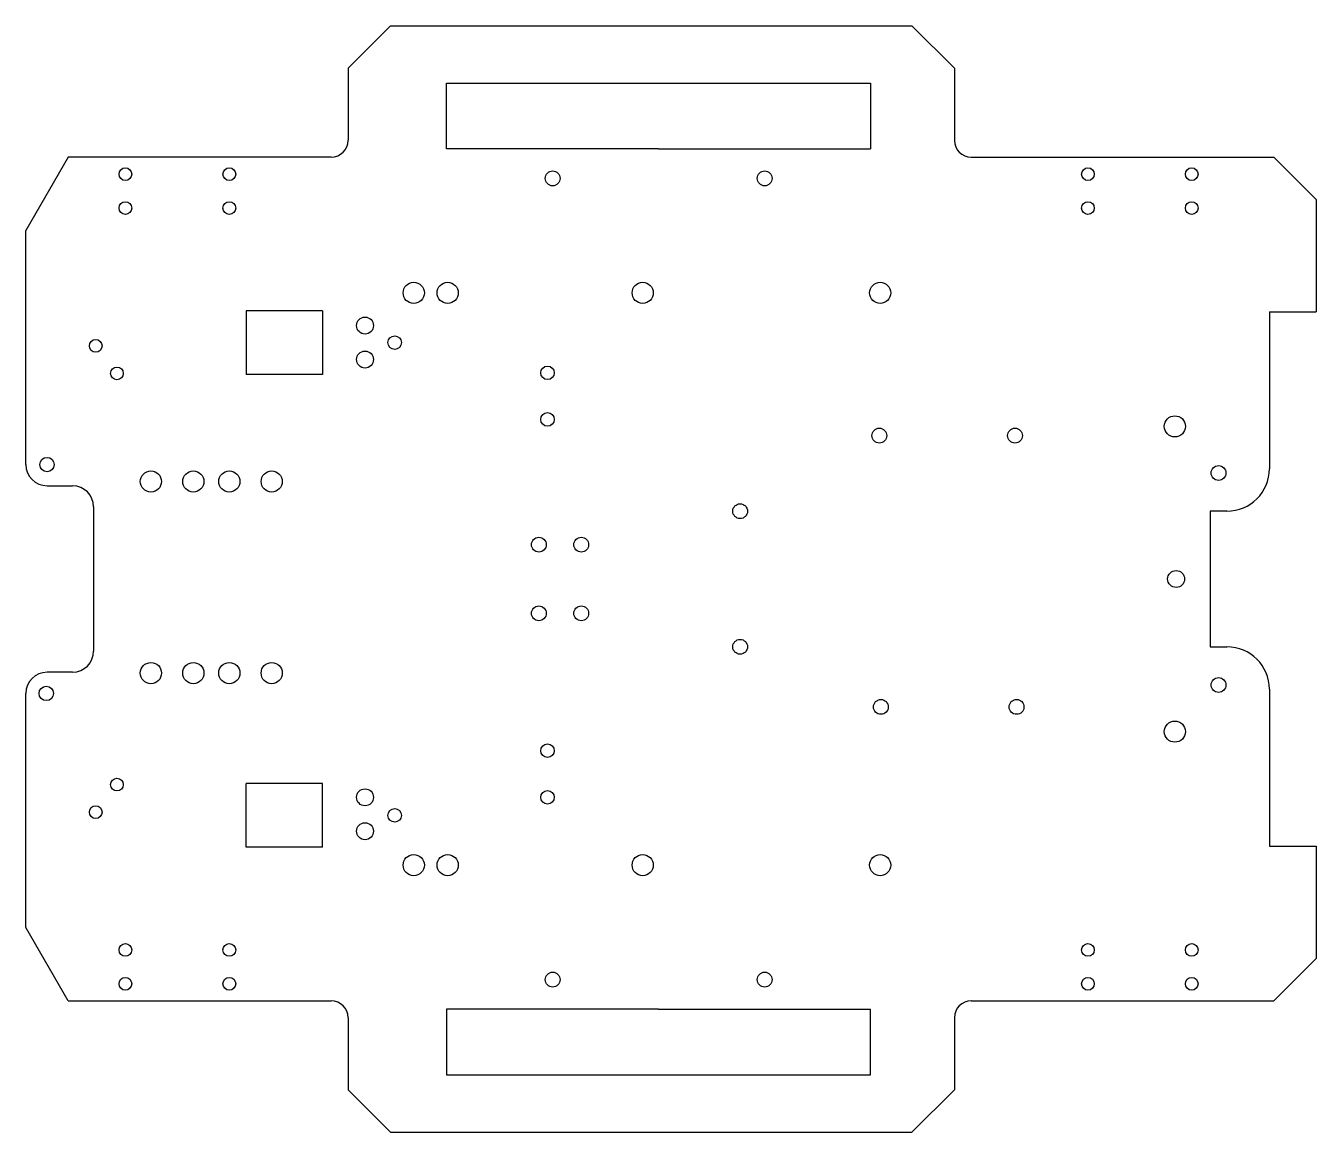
# Model space of a CAD drawing. Header units: millimetres. Extents: x 17 to 321, y 14 to 275.
import ezdxf

# ---------------------------------------------------------------- set-up
doc = ezdxf.new("R2010")
doc.units = ezdxf.units.MM

msp = doc.modelspace()

# ---------------------------------------------------------------- linework, layer by layer
for p, q in [((102.67, 274.87), (92.67, 264.87)), ((235.67, 264.87), (225.67, 274.87)), ((115.92, 245.87), (115.92, 261.37)), ((115.92, 261.37), (215.92, 261.37)), ((215.92, 261.37), (215.92, 245.87)), ((165.92, 245.87), (115.92, 245.87)), ((165.92, 245.87), (215.92, 245.87)), ((321.01, 233.87), (311.01, 243.87)), ((32.67, 161.37), (32.67, 157.99)), ((32.67, 135.99), (32.67, 127.37)), ((321.01, 54.87), (311.01, 44.87)), ((165.92, 42.87), (115.92, 42.87)), ((115.92, 42.87), (115.92, 27.37)), ((165.92, 42.87), (215.92, 42.87)), ((215.92, 27.37), (215.92, 42.87)), ((115.92, 27.37), (215.92, 27.37)), ((92.67, 23.87), (102.67, 13.87)), ((235.67, 23.87), (225.67, 13.87))]:
    msp.add_line(p, q)
at = {"color": 7, "linetype": 'Continuous', "lineweight": 25}
for p, q in [((102.67, 274.87), (225.67, 274.87)), ((92.67, 264.87), (92.67, 247.87)), ((235.67, 264.87), (235.67, 247.87)), ((26.67, 243.87), (16.67, 226.55)), ((88.67, 243.87), (26.67, 243.87)), ((239.67, 243.87), (311.01, 243.87)), ((321.01, 233.87), (321.01, 207.37)), ((68.67, 207.64), (68.67, 192.64)), ((86.67, 207.64), (68.67, 207.64)), ((86.67, 207.64), (86.67, 192.64)), ((309.97, 207.37), (321.01, 207.37)), ((309.97, 207.37), (309.97, 170.37)), ((86.67, 192.64), (68.67, 192.64)), ((21.67, 166.37), (27.67, 166.37)), ((299.97, 160.37), (295.97, 160.37)), ((295.97, 160.37), (295.97, 128.37)), ((295.97, 128.37), (299.97, 128.37)), ((16.67, 62.19), (16.67, 117.37)), ((309.97, 118.37), (309.97, 81.37)), ((86.67, 96.1), (68.67, 96.1)), ((68.67, 81.1), (68.67, 96.1)), ((86.67, 81.1), (86.67, 96.1)), ((86.67, 81.1), (68.67, 81.1)), ((309.97, 81.37), (321.01, 81.37)), ((321.01, 81.37), (321.01, 54.87)), ((26.67, 44.87), (16.67, 62.19)), ((26.67, 44.87), (88.67, 44.87)), ((239.67, 44.87), (311.01, 44.87)), ((92.67, 40.87), (92.67, 23.87)), ((235.67, 40.87), (235.67, 23.87)), ((102.67, 13.87), (225.67, 13.87))]:
    msp.add_line(p, q, dxfattribs=at)
at = {"color": 7, "linetype": 'Continuous'}
for p, q in [((16.67, 171.37), (16.67, 226.55)), ((32.67, 157.99), (32.67, 135.99)), ((27.67, 122.37), (21.67, 122.37))]:
    msp.add_line(p, q, dxfattribs=at)
for centre, radius in [((40.17, 239.87), 1.5), ((64.67, 239.87), 1.5), ((140.92, 238.87), 1.75), ((190.92, 238.87), 1.75), ((40.17, 231.87), 1.5), ((64.67, 231.87), 1.5), ((33.17, 199.37), 1.5), ((38.17, 192.87), 1.5), ((38.17, 95.87), 1.5), ((33.17, 89.37), 1.5), ((40.17, 56.87), 1.5), ((64.67, 56.87), 1.5), ((40.17, 48.87), 1.5), ((64.67, 48.87), 1.5), ((140.92, 49.87), 1.75), ((190.92, 49.87), 1.75)]:
    msp.add_circle(centre, radius)
at = {"color": 7, "linetype": 'Continuous', "lineweight": 25}
for centre, radius in [((267.17, 239.87), 1.5), ((291.67, 239.87), 1.5), ((267.17, 231.87), 1.5), ((291.67, 231.87), 1.5), ((108.17, 211.87), 2.5), ((116.17, 211.87), 2.5), ((162.17, 211.87), 2.5), ((218.17, 211.87), 2.5), ((96.67, 204.14), 2), ((103.67, 200.14), 1.6), ((96.67, 196.14), 2), ((139.71, 193.01), 1.6), ((139.71, 182.01), 1.6), ((287.67, 180.37), 2.5), ((217.97, 178.2), 1.75), ((249.97, 178.2), 1.75), ((21.67, 171.37), 1.7), ((297.97, 169.37), 1.75), ((46.17, 167.37), 2.5), ((56.17, 167.37), 2.5), ((64.67, 167.37), 2.5), ((74.67, 167.37), 2.5), ((185.15, 160.37), 1.75), ((137.67, 152.47), 1.75), ((147.67, 152.47), 1.75), ((287.97, 144.37), 2), ((137.67, 136.27), 1.75), ((147.67, 136.27), 1.75), ((185.15, 128.37), 1.75), ((46.17, 122.17), 2.5), ((56.17, 122.17), 2.5), ((64.67, 122.17), 2.5), ((74.67, 122.17), 2.5), ((21.49, 117.37), 1.7), ((297.97, 119.37), 1.75), ((218.33, 114.2), 1.75), ((250.33, 114.2), 1.75), ((287.67, 108.37), 2.5), ((139.71, 103.87), 1.6), ((96.67, 92.87), 2), ((139.71, 92.87), 1.6), ((103.67, 88.6), 1.6), ((96.67, 84.87), 2), ((108.17, 76.87), 2.5), ((116.17, 76.87), 2.5), ((162.17, 76.87), 2.5), ((218.17, 76.87), 2.5), ((267.17, 56.87), 1.5), ((291.67, 56.87), 1.5), ((267.17, 48.87), 1.5), ((291.67, 48.87), 1.5)]:
    msp.add_circle(centre, radius, dxfattribs=at)
for centre, radius, start, end in [((88.67, 247.87), 4, 270, 0), ((239.67, 247.87), 4, 180, 270), ((21.67, 171.37), 5, 180, 270), ((299.97, 170.37), 10, 270, 0), ((27.67, 161.37), 5, 0, 90), ((299.97, 118.37), 10, 0, 90), ((27.67, 127.37), 5, 270, 0), ((21.67, 117.37), 5, 90, 180), ((88.67, 40.87), 4, 0, 90), ((239.67, 40.87), 4, 90, 180)]:
    msp.add_arc(centre, radius, start, end, dxfattribs=at)

doc.saveas('drawing.dxf')
